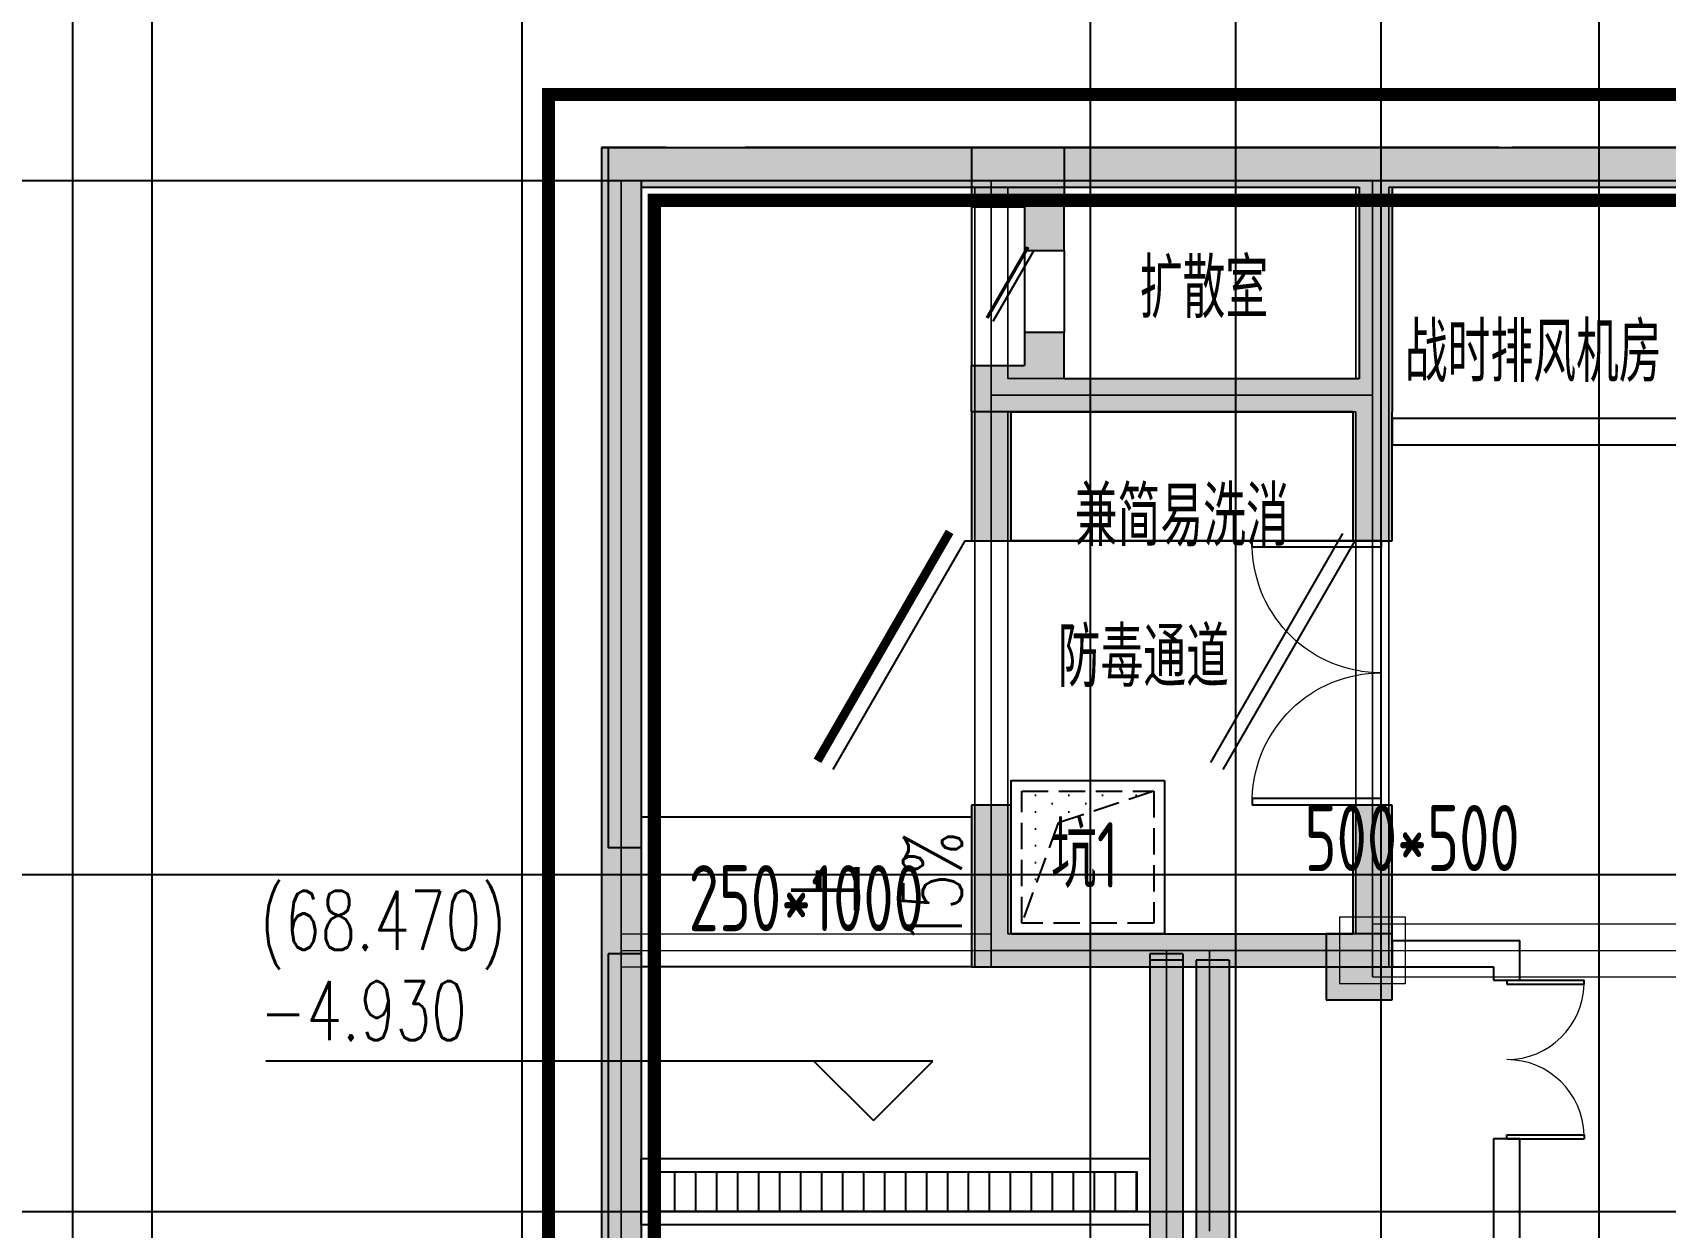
# Model space of a CAD drawing. Extents: x 369444 to 684549, y -549309 to 575337.
# Drawn here: x 474271 to 486624, y 462587 to 471625 of the extents above; entities that cross this region are included whole.
import ezdxf

# ---------------------------------------------------------------- set-up
doc = ezdxf.new("R2010")
doc.units = 0
doc.header["$LTSCALE"] = 1000
doc.header["$MEASUREMENT"] = 0
doc.linetypes.add('__DASH', pattern=[0.35, 0.25, -0.1])
doc.linetypes.add('DASH', pattern=[0.35, 0.25, -0.1])
for name, color, linetype, lineweight, true_color in [('-1-0-1', 7, 'Continuous', 0, 0xc0c0c0), ('-1-1-2', 7, 'Continuous', 0, 0xc0c0c0), ('-2-0-1', 1, 'Continuous', 0, 0xff0000), ('-2-1-2', 9, 'Continuous', 0, 0x808080), ('1-6-1', 7, 'Continuous', 0, 0x55ff55), ('1-6-2', 7, 'Continuous', 0, 0x55ff55), ('11-6-1', 2, 'Continuous', 0, 0xffff00), ('11-6-2', 2, 'Continuous', 0, 0xffff00), ('11-6-5', 2, 'Continuous', 0, 0xffff00), ('12-6-1', 4, 'Continuous', 0, 0x00ffff), ('12-6-2', 4, 'Continuous', 0, 0x00ffff), ('12-6-5', 4, 'Continuous', 0, 0x00ffff)]:
    doc.layers.add(name, color=color, linetype=linetype, lineweight=lineweight, true_color=true_color)
for name, color, linetype in [('1-标高箭头', 3, 'Continuous'), ('A-WALL-HATCH', 8, 'Continuous'), ('AIRD-PLUM', 122, 'Continuous'), ('COLUMN', 9, 'Continuous'), ('DIM_ELEV', 3, 'Continuous'), ('DOTE', 1, 'Continuous'), ('HS-A-轮廓线-地下室', 3, 'DASH'), ('PUB_HATCH', 8, 'Continuous'), ('WALL', 9, 'Continuous'), ('WINDOW', 4, 'Continuous'), ('二期轮廓线', 8, 'DASH'), ('填充', 8, 'Continuous'), ('排水', 61, 'Continuous'), ('文字', 2, 'Continuous'), ('防火分区线', 7, 'Continuous')]:
    doc.layers.add(name, color=color, linetype=linetype)
doc.styles.add('_TCH_DIM', font='SIMPLEX', dxfattribs={"bigfont": 'GBCBIG'})
doc.styles.add('yjkcad', font='yjkeng.shx', dxfattribs={"width": 0.7, "height": 250, "bigfont": 'yjkchn.shx'})
doc.styles.add('说明', font='TSSDENG', dxfattribs={"width": 0.7, "bigfont": 'HZTXT'})

# ---------------------------------------------------------------- blocks, each defined once
blk = doc.blocks.new('$DorLib2D$00000002')
for p, q in [((-0.5, 0), (-0.5, 0.4875)), ((-0.475, 0.4875), (-0.5, 0.4875)), ((-0.475, 0), (-0.475, 0.4875)), ((0.475, 0), (0.475, 0.4875)), ((0.475, 0.4875), (0.5, 0.4875)), ((0.5, 0), (0.5, 0.4875)), ((-0.5, 0), (-0.475, 0)), ((0.5, 0), (0.475, 0))]:
    blk.add_line(p, q)
at = {"lineweight": 13}
for centre, start, end in [((-0.4875, 0), 0, 88.53072), ((0.4875, 0), 91.46928, 180)]:
    blk.add_arc(centre, 0.4875, start, end, dxfattribs=at)
blk = doc.blocks.new('$DorLib2D$00000193')
at = {"color": 0}
blk.add_line((-0.5, 0.1), (0.366, 0.6), dxfattribs=at)
at = {"color": 0, "const_width": 0.0333}
blk.add_lwpolyline([(-0.5333, 0.1577), (0.3327, 0.6577)], dxfattribs=at)
blk = doc.blocks.new('$DorLib2D$00000182')
at = {"color": 0}
for p, q in [((-0.5267, 0.1129), (0.3394, 0.6129)), ((-0.5, 0.0667), (0.366, 0.5667))]:
    blk.add_line(p, q, dxfattribs=at)
blk = doc.blocks.new('$DorLib2D$00000192')
at = {"color": 0}
blk.add_line((-0.5, 0.125), (0.366, 0.625), dxfattribs=at)
at = {"color": 0, "const_width": 0.0417}
blk.add_lwpolyline([(-0.542, 0.197), (0.324, 0.697)], dxfattribs=at)
blk = doc.blocks.new('JSK1000')
at = {"layer": 'AIRD-PLUM'}
h = blk.add_hatch(dxfattribs=at)
h.set_pattern_fill('DOTS', color=8, scale=80, style=0)
h.set_pattern_definition([(0, (-20, -20), (63.5, 127), [0, -127])])
h.paths.add_polyline_path([(80, 1080), (80, 80), (321, 803), (1080, 1080)])
at = {"layer": 'AIRD-PLUM', "ltscale": 0.25}
blk.add_lwpolyline([(0, 0), (1160, 0), (1160, 1160), (0, 1160)], close=True, dxfattribs=at)
at = {"layer": 'AIRD-PLUM', "color": 8, "linetype": 'DASH', "ltscale": 0.8}
blk.add_lwpolyline([(80, 80), (1080, 80), (1080, 1080), (80, 1080)], close=True, dxfattribs=at)
blk.add_lwpolyline([(80, 80), (321, 803), (1080, 1080)], dxfattribs=at)
blk = doc.blocks.new('A$C69B9310D')
at = {"layer": 'AIRD-PLUM', "xscale": -1, "rotation": 90}
blk.add_blockref('JSK1000', (1160, 1160), dxfattribs=at)
at = {"layer": '文字', "style": '说明', "width": 0.7}
blk.add_text('坑1', height=495, dxfattribs=at).set_placement((302, 350))

msp = doc.modelspace()

# ---------------------------------------------------------------- hatches: boundary and pattern name
at = {"layer": 'A-WALL-HATCH'}
msp.add_hatch(color=256, dxfattribs=at).paths.add_polyline_path([(484558.7, 464307), (484558.7, 464807), (484058.7, 464807), (484058.7, 464307)])
at = {"layer": 'PUB_HATCH'}
for points in [[(478574.6, 470757), (478874.6, 470457), (484308.7, 470457), (484428.7, 470517), (484408.7, 470757)], [(478874.6, 470457), (478574.6, 470757), (478574.6, 455557), (478874.6, 455257)], [(481374.6, 470757), (481374.6, 470307), (482074.6, 470307), (482074.6, 470757)], [(484428.7, 470517), (484558.7, 470457), (592974.6, 470457), (593274.6, 470757), (484408.7, 470757)], [(484428.7, 470517), (484308.7, 470457), (484308.7, 469007), (484338.7, 468857), (484558.7, 468757), (484558.7, 470457)], [(481774.6, 470307), (481774.6, 469977), (482074.6, 469977), (482074.6, 470307)], [(482074.6, 469107), (482074.6, 469357), (481774.6, 469357), (481774.6, 469107)], [(481374.6, 468757), (482074.6, 469007), (482074.6, 469107), (481374.6, 469107)], [(484338.7, 468857), (484308.7, 469007), (482074.6, 469007), (481374.6, 468757), (484258.7, 468757)], [(484258.7, 468757), (484258.7, 467781.6), (484558.7, 467781.6), (484558.7, 468757), (484338.7, 468857)], [(481374.6, 468757), (481374.6, 467781.6), (481674.6, 467781.6), (481674.6, 468757)], [(481674.6, 464807), (481674.6, 465781.6), (481374.6, 465781.6), (481374.6, 464557)], [(484558.7, 464557), (484558.7, 465781.6), (484258.7, 465781.6), (484258.7, 464807)], [(481674.6, 464807), (481374.6, 464557), (484558.7, 464557), (484258.7, 464807)], [(482724.6, 464607), (482724.6, 449707), (482924.6, 449727), (482974.6, 449857), (482974.6, 464607)], [(483074.6, 464607), (483074.6, 459007), (483274.6, 459027), (483324.6, 459157), (483324.6, 464607)]]:
    msp.add_hatch(color=256, dxfattribs=at).paths.add_polyline_path(points)
at = {"layer": 'PUB_HATCH', "linetype": 'ByBlock'}
for points in [[(491474.6, 470507), (491474.6, 470756.6), (491724.6, 470756.6), (491724.6, 470757), (478624.5, 470757), (478874.5, 470507)], [(478874.5, 470507), (478624.5, 470757), (478624.5, 465457), (478874.5, 465457)], [(478624.5, 464657), (478624.5, 455507), (478874.5, 455257), (478874.5, 464657)]]:
    msp.add_hatch(color=256, dxfattribs=at).paths.add_polyline_path(points)
at = {"layer": '填充'}
h = msp.add_hatch(color=8, dxfattribs=at)
h.dxf.hatch_style = 1
h.paths.add_polyline_path([(507274.5, 462457), (507274.5, 462957), (506774.5, 462957), (506774.5, 462457)], flags=17)
h.paths.add_polyline_path([(500674.5, 462457), (500674.5, 462957), (500174.5, 462957), (500174.5, 462457)], flags=17)
h.paths.add_polyline_path([(497874.5, 462457), (497874.5, 462957), (497374.5, 462957), (497374.5, 462457)], flags=17)
h.paths.add_polyline_path([(510074.5, 462457), (510074.5, 462957), (509524.5, 462957), (509524.5, 462457)], flags=17)
h.paths.add_polyline_path([(509524.5, 460757), (509774.5, 460757), (509774.5, 461157), (509374.5, 461157), (509374.5, 460757)], flags=17)
h.paths.add_polyline_path([(497424.5, 460757), (497574.5, 460757), (497574.5, 461157), (497174.5, 461157), (497174.5, 460757)], flags=17)
h.paths.add_polyline_path([(512274.5, 467357), (510074.5, 467357), (510074.5, 465157), (510624.5, 465157), (510624.5, 464957), (509824.5, 464957), (509824.5, 467607), (512474.5, 467607), (512474.5, 464957), (511724.5, 464957), (511724.5, 465157), (512274.5, 465157)])
h.paths.add_polyline_path([(501674.5, 458107), (501124.5, 458107), (501124.5, 458357), (501674.5, 458357), (502074.5, 458357), (502074.5, 458107), (501924.5, 458107), (501924.5, 455207), (500174.5, 455207), (500174.5, 455457), (501674.5, 455457)])
h.paths.add_polyline_path([(514974.5, 467357), (514324.5, 467357), (514324.5, 467607), (515224.5, 467607), (515224.5, 465807), (514974.5, 465807)])
h.paths.add_polyline_path([(492624.5, 467557), (491974.5, 467557), (491974.5, 466007), (491724.5, 466007), (491724.5, 467807), (492624.5, 467807)])
h.paths.add_polyline_path([(507624.5, 450607), (506774.5, 450607), (506074.5, 450607), (506074.5, 450857), (506524.5, 450857), (506524.5, 454057), (506774.5, 454057), (506774.5, 450857), (507624.5, 450857)])
h.paths.add_polyline_path([(500174.5, 450607), (499324.5, 450607), (499324.5, 450857), (500174.5, 450857), (500174.5, 454057), (500424.5, 454057), (500424.5, 450857), (500874.5, 450857), (500874.5, 450607)])
h.paths.add_polyline_path([(505824.5, 458107), (505274.5, 458107), (505274.5, 455457), (506774.5, 455457), (506774.5, 455207), (505024.5, 455207), (505024.5, 458107), (504874.5, 458107), (504874.5, 458357), (505274.5, 458357), (505824.5, 458357)])
h.paths.add_polyline_path([(521349.5, 458907), (520874.5, 458907), (520874.5, 457157), (520624.5, 457157), (520624.5, 458907), (520524.5, 458907), (520524.5, 459157), (520874.5, 459157), (521349.5, 459157)])
h.paths.add_polyline_path([(517574.5, 450607), (517274.5, 450607), (516874.5, 450607), (516874.5, 450857), (517024.5, 450857), (517024.5, 454457), (517274.5, 454457), (517274.5, 450857), (517574.5, 450857)])
h.paths.add_polyline_path([(514174.5, 450607), (513149.5, 450607), (512374.5, 450607), (512374.5, 450857), (513124.5, 450857), (513124.5, 454557), (513424.5, 454557), (513424.5, 450857), (514174.5, 450857)])
h.paths.add_polyline_path([(489924.5, 456557), (489924.5, 455757), (487824.5, 455757), (487824.5, 456007), (489674.5, 456007), (489674.5, 456557)])
h.paths.add_polyline_path([(497624.5, 465157), (496874.5, 465157), (496874.5, 467557), (494674.5, 467557), (494674.5, 465357), (495224.5, 465357), (495224.5, 465157), (494474.5, 465157), (494474.5, 467807), (497124.5, 467807), (497124.5, 465407), (497624.5, 465407)])
h.paths.add_polyline_path([(509524.5, 458107), (509074.5, 458107), (509074.5, 458357), (509774.5, 458357), (509774.5, 455207), (509524.5, 455207)])
h.paths.add_polyline_path([(497874.5, 458107), (497424.5, 458107), (497424.5, 455207), (497174.5, 455207), (497174.5, 458357), (497874.5, 458357)])
h.paths.add_polyline_path([(489674.5, 450607), (489374.5, 450607), (489374.5, 450857), (489674.5, 450857), (489674.5, 454457), (489924.5, 454457), (489924.5, 450857), (490074.5, 450857), (490074.5, 450607)])
h.paths.add_polyline_path([(486074.5, 458907), (485589.5, 458907), (485589.5, 459157), (486074.5, 459157), (486424.5, 459157), (486424.5, 458907), (486324.5, 458907), (486324.5, 457157), (486074.5, 457157)])
h.paths.add_polyline_path([(523874.5, 449607), (523324.5, 449607), (523324.5, 449857), (523574.5, 449857), (523574.5, 454307), (523874.5, 454307)])
h.paths.add_polyline_path([(483624.5, 449607), (483074.5, 449607), (483074.5, 454307), (483374.5, 454307), (483374.5, 449857), (483624.5, 449857)])
h.paths.add_polyline_path([(515374.5, 458907), (514974.5, 458907), (514974.5, 462457), (514574.5, 462457), (514574.5, 462657), (515224.5, 462657), (515224.5, 459157), (515374.5, 459157)])
h.paths.add_polyline_path([(491974.5, 458907), (491574.5, 458907), (491574.5, 459157), (491724.5, 459157), (491724.5, 462657), (492424.5, 462657), (492424.5, 462457), (491974.5, 462457)])
h.paths.add_polyline_path([(520074.5, 450607), (519374.5, 450607), (519374.5, 450857), (520074.5, 450857), (520074.5, 453757), (520324.5, 453757), (520324.5, 450857), (520324.5, 449857), (520924.5, 449857), (520924.5, 449607), (520074.5, 449607)])
h.paths.add_polyline_path([(493824.5, 460257), (493824.5, 456757), (493524.5, 456757), (493524.5, 460257)])
h.paths.add_polyline_path([(487574.5, 450607), (486874.5, 450607), (486874.5, 449607), (486024.5, 449607), (486024.5, 449857), (486624.5, 449857), (486624.5, 450857), (486624.5, 453757), (486874.5, 453757), (486874.5, 450857), (487574.5, 450857)])
h.paths.add_polyline_path([(513424.5, 460257), (513424.5, 456757), (513124.5, 456757), (513124.5, 460257)])
h.paths.add_polyline_path([(509774.5, 450607), (509424.5, 450607), (509424.5, 450857), (509524.5, 450857), (509524.5, 454057), (509774.5, 454057), (509774.5, 450857), (509974.5, 450857), (509974.5, 450607)])
h.paths.add_polyline_path([(497524.5, 450607), (497174.5, 450607), (496974.5, 450607), (496974.5, 450857), (497174.5, 450857), (497174.5, 454057), (497424.5, 454057), (497424.5, 450857), (497524.5, 450857)])
h.paths.add_polyline_path([(523874.5, 455757), (523174.5, 455757), (523174.5, 456007), (523574.5, 456007), (523574.5, 458907), (523199.5, 458907), (523199.5, 459157), (523874.5, 459157)])
h.paths.add_polyline_path([(483774.5, 455757), (483074.5, 455757), (483074.5, 459157), (483759.5, 459157), (483759.5, 458907), (483374.5, 458907), (483374.5, 456007), (483774.5, 456007)])
h.paths.add_polyline_path([(517024.5, 458907), (516974.5, 458907), (516974.5, 459157), (517274.5, 459157), (517674.5, 459157), (517674.5, 458907), (517274.5, 458907), (517274.5, 458057), (517024.5, 458057)])
h.paths.add_polyline_path([(489974.5, 458907), (489924.5, 458907), (489924.5, 458057), (489674.5, 458057), (489674.5, 458907), (489274.5, 458907), (489274.5, 459157), (489674.5, 459157), (489974.5, 459157)])
h.paths.add_polyline_path([(519124.5, 455757), (517024.5, 455757), (517024.5, 456557), (517274.5, 456557), (517274.5, 456007), (519124.5, 456007)])
edge = h.paths.add_edge_path()
edge.add_line((497374.5, 465157), (497374.5, 465057))
edge.add_line((497374.5, 465057), (497624.5, 465057))
edge.add_line((497624.5, 465057), (497624.5, 465157))
edge.add_line((497424.5, 460757), (497424.5, 460007))
edge.add_line((497424.5, 460007), (495374.5, 460007))
edge.add_line((495374.5, 460007), (495374.5, 460257))
edge.add_line((495374.5, 460257), (497174.5, 460257))
edge.add_line((497174.5, 460257), (497174.5, 460757))
edge.add_line((509774.5, 460757), (509774.5, 460257))
edge.add_line((509774.5, 460257), (511574.5, 460257))
edge.add_line((511574.5, 460257), (511574.5, 460007))
edge.add_line((511574.5, 460007), (509524.5, 460007))
edge.add_line((509524.5, 460007), (509524.5, 460757))
h = msp.add_hatch(dxfattribs=at)
h.set_pattern_fill('ANSI31', color=256, scale=100, angle=765, style=0)
h.set_pattern_definition([(90, (-2725873.2, -17865426.33), (-158.75, 1e-13), [])])
h.paths.add_polyline_path([(482624.5, 462707), (478974.5, 462707), (478974.5, 463007), (482624.5, 463007)])

# ---------------------------------------------------------------- linework, layer by layer
at = {"layer": '-1-0-1', "color": 0}
for p in [(478724.4, 470507.1, -3600), (481524.3, 470507.1, -3600), (484408.3, 470507.1, -3600), (481524.3, 468882.2, -3600), (484408.3, 468882.2, -3600), (481524.3, 465781.8, -3600), (484408.3, 465781.8, -3600), (478724.4, 464682.2, -3600), (481524.3, 464682.2, -3600), (482848.9, 464682.2, -3600), (483174.3, 464682.2, -3600), (484408.3, 464682.2, -3600)]:
    msp.add_point(p, dxfattribs=at)
at = {"layer": '-1-1-2', "color": 0}
for p, q in [((478724.4, 470507.1, -3600), (478724.4, 470507.1)), ((481524.3, 470507.1, -3600), (481524.3, 470507.1)), ((484408.3, 470507.1, -3600), (484408.3, 470507.1)), ((481524.3, 468882.2, -3600), (481524.3, 468882.2)), ((484408.3, 468882.2, -3600), (484408.3, 468882.2)), ((481524.3, 465781.8, -3600), (481524.3, 465781.8)), ((484408.3, 465781.8, -3600), (484408.3, 465781.8)), ((478724.4, 464682.2, -3600), (478724.4, 464682.2)), ((481524.3, 464682.2, -3600), (481524.3, 464682.2)), ((482848.9, 464682.2, -3600), (482848.9, 464682.2)), ((483174.3, 464682.2, -3600), (483174.3, 464682.2)), ((484408.3, 464682.2, -3600), (484408.3, 464682.2))]:
    msp.add_line(p, q, dxfattribs=at)
at = {"layer": '-2-0-1', "color": 0}
for p, q in [((478724.4, 464682.2, -3600), (478724.4, 470507.1, -3600)), ((478724.4, 470507.1, -3600), (481524.3, 470507.1, -3600)), ((481524.3, 470507.1, -3600), (484408.3, 470507.1, -3600)), ((481524.3, 468882.2, -3600), (481524.3, 470507.1, -3600)), ((484408.3, 470507.1, -3600), (491874.3, 470507.1, -3600)), ((484408.3, 468882.2, -3600), (484408.3, 470507.1, -3600)), ((481524.3, 465781.8, -3600), (481524.3, 468882.2, -3600)), ((481524.3, 468882.2, -3600), (484408.3, 468882.2, -3600)), ((484408.3, 465781.8, -3600), (484408.3, 468882.2, -3600)), ((481524.3, 464682.2, -3600), (481524.3, 465781.8, -3600)), ((484408.3, 464682.2, -3600), (484408.3, 465781.8, -3600)), ((478724.4, 464682.2, -3600), (481524.3, 464682.2, -3600)), ((478724.4, 455307.1, -3600), (478724.4, 464682.2, -3600)), ((481524.3, 464682.2, -3600), (482848.9, 464682.2, -3600)), ((482848.9, 449706.9, -3600), (482848.9, 464682.2, -3600)), ((482848.9, 464682.2, -3600), (483174.3, 464682.2, -3600)), ((483174.3, 462556.9, -3600), (483174.3, 464682.2, -3600)), ((483174.3, 464682.2, -3600), (484408.3, 464682.2, -3600)), ((484408.3, 464682.2, -3600), (491874.3, 464682.2, -3600))]:
    msp.add_line(p, q, dxfattribs=at)
at = {"layer": '-2-1-2', "color": 0}
for p, q in [((478724.4, 464682.2), (478724.4, 470507.1)), ((478724.4, 470507.1), (481524.3, 470507.1)), ((481524.3, 470507.1), (484408.3, 470507.1)), ((481524.3, 468882.2), (481524.3, 470507.1)), ((484408.3, 470507.1), (491874.3, 470507.1)), ((484408.3, 468882.2), (484408.3, 470507.1)), ((481524.3, 465781.8), (481524.3, 468882.2)), ((481524.3, 468882.2), (484408.3, 468882.2)), ((484408.3, 465781.8), (484408.3, 468882.2)), ((481524.3, 464682.2), (481524.3, 465781.8)), ((484408.3, 464682.2), (484408.3, 465781.8)), ((478724.4, 464682.2), (481524.3, 464682.2)), ((478724.4, 455307.1), (478724.4, 464682.2)), ((481524.3, 464682.2), (482848.9, 464682.2)), ((482848.9, 449706.9), (482848.9, 464682.2)), ((482848.9, 464682.2), (483174.3, 464682.2)), ((483174.3, 462556.9), (483174.3, 464682.2)), ((483174.3, 464682.2), (484408.3, 464682.2)), ((484408.3, 464682.2), (491874.3, 464682.2))]:
    msp.add_line(p, q, dxfattribs=at)
at = {"color": 2}
for p, q in [((481374.6, 465690), (478874.6, 465690)), ((481374.6, 464557), (478874.6, 464557))]:
    msp.add_line(p, q, dxfattribs=at)
at = {"layer": '1-6-1', "color": 0}
for p, q in [((478574.4, 470757.1, -8700), (478574.4, 464682.2, -8700)), ((478574.4, 470757.1, -5100), (478574.4, 470757.1, -8700)), ((478574.4, 464682.2, -5100), (478574.4, 470757.1, -5100)), ((478574.4, 470757.1, -3600), (478574.4, 470757.1)), ((481524.3, 470757.1, -3600), (478574.4, 470757.1, -3600)), ((478574.4, 470757.1), (481524.3, 470757.1)), ((481524.3, 470757.1), (481524.3, 470757.1, -3600)), ((481524.3, 470757.1, -3600), (481524.3, 470757.1)), ((484408.3, 470757.1, -3600), (481524.3, 470757.1, -3600)), ((481524.3, 470757.1), (484408.3, 470757.1)), ((484408.3, 470757.1), (484408.3, 470757.1, -3600)), ((484408.3, 470757.1, -3600), (484408.3, 470757.1)), ((491874.3, 470757.1, -3600), (484408.3, 470757.1, -3600)), ((484408.3, 470757.1), (491874.3, 470757.1)), ((478874.4, 470457.1, -5100), (478874.4, 464682.2, -5100)), ((478874.4, 470457.1, -8700), (478874.4, 470457.1, -5100)), ((478874.4, 464682.2, -8700), (478874.4, 470457.1, -8700)), ((478874.4, 470457.1), (478874.4, 470457.1, -3600)), ((481399.3, 470457.1), (478874.4, 470457.1)), ((478874.4, 470457.1, -3600), (481399.3, 470457.1, -3600)), ((481399.3, 470457.1, -3600), (481399.3, 470457.1)), ((481399.3, 470457.1, -3600), (481399.3, 468882.2, -3600)), ((481399.3, 470457.1), (481399.3, 470457.1, -3600)), ((481399.3, 468882.2), (481399.3, 470457.1)), ((481649.3, 470457.1), (481649.3, 470457.1, -3600)), ((484283.3, 470457.1), (481649.3, 470457.1)), ((481649.3, 470457.1, -3600), (484283.3, 470457.1, -3600)), ((481649.3, 470457.1), (481649.3, 469007.2)), ((481649.3, 470457.1, -3600), (481649.3, 470457.1)), ((481649.3, 469007.2, -3600), (481649.3, 470457.1, -3600)), ((484283.3, 470457.1, -3600), (484283.3, 470457.1)), ((484283.3, 470457.1, -3600), (484283.3, 469007.2, -3600)), ((484283.3, 470457.1), (484283.3, 470457.1, -3600)), ((484283.3, 469007.2), (484283.3, 470457.1)), ((484533.3, 470457.1), (484533.3, 470457.1, -3600)), ((491874.3, 470457.1), (484533.3, 470457.1)), ((484533.3, 470457.1, -3600), (491874.3, 470457.1, -3600)), ((484533.3, 470457.1), (484533.3, 468882.2)), ((484533.3, 470457.1, -3600), (484533.3, 470457.1)), ((484533.3, 468882.2, -3600), (484533.3, 470457.1, -3600)), ((481649.3, 469007.2), (481649.3, 469007.2, -3600)), ((481649.3, 469007.2, -8700), (481649.3, 469007.2, -5100)), ((484283.3, 469007.2, -8700), (481649.3, 469007.2, -8700)), ((481649.3, 469007.2, -5100), (484283.3, 469007.2, -5100)), ((484283.3, 469007.2, -3600), (484283.3, 469007.2)), ((484283.3, 469007.2, -5100), (484283.3, 469007.2, -8700)), ((481399.3, 468882.2, -3600), (481399.3, 468882.2)), ((481399.3, 468882.2, -8700), (481399.3, 465781.8, -8700)), ((481399.3, 468882.2, -5100), (481399.3, 468882.2, -8700)), ((481399.3, 465781.8, -5100), (481399.3, 468882.2, -5100)), ((484533.3, 468882.2), (484533.3, 468882.2, -3600)), ((484533.3, 468882.2, -5100), (484533.3, 465781.8, -5100)), ((484533.3, 468882.2, -8700), (484533.3, 468882.2, -5100)), ((484533.3, 465781.8, -8700), (484533.3, 468882.2, -8700)), ((481649.3, 468757.2, -5100), (481649.3, 465781.8, -5100)), ((481649.3, 468757.2, -8700), (481649.3, 468757.2, -5100)), ((481649.3, 465781.8, -8700), (481649.3, 468757.2, -8700)), ((481649.3, 468757.2, -5100), (481649.3, 468757.2, -8700)), ((484283.3, 468757.2, -5100), (481649.3, 468757.2, -5100)), ((481649.3, 468757.2, -8700), (484283.3, 468757.2, -8700)), ((484283.3, 468757.2, -8700), (484283.3, 465781.8, -8700)), ((484283.3, 468757.2, -5100), (484283.3, 468757.2, -8700)), ((484283.3, 465781.8, -5100), (484283.3, 468757.2, -5100)), ((484283.3, 468757.2, -8700), (484283.3, 468757.2, -5100)), ((481399.3, 465781.8, -8700), (481399.3, 464557.2, -8700)), ((481399.3, 465781.8, -5100), (481399.3, 465781.8, -8700)), ((481399.3, 464557.2, -5100), (481399.3, 465781.8, -5100)), ((481399.3, 465781.8, -8700), (481399.3, 465781.8, -5100)), ((481649.3, 465781.8, -5100), (481649.3, 464807.2, -5100)), ((481649.3, 465781.8, -8700), (481649.3, 465781.8, -5100)), ((481649.3, 464807.2, -8700), (481649.3, 465781.8, -8700)), ((481649.3, 465781.8, -5100), (481649.3, 465781.8, -8700)), ((484283.3, 465781.8, -8700), (484283.3, 464807.2, -8700)), ((484283.3, 465781.8, -5100), (484283.3, 465781.8, -8700)), ((484283.3, 464807.2, -5100), (484283.3, 465781.8, -5100)), ((484283.3, 465781.8, -8700), (484283.3, 465781.8, -5100)), ((484533.3, 465781.8, -5100), (484533.3, 464557.2, -5100)), ((484533.3, 465781.8, -8700), (484533.3, 465781.8, -5100)), ((484533.3, 464557.2, -8700), (484533.3, 465781.8, -8700)), ((484533.3, 465781.8, -5100), (484533.3, 465781.8, -8700)), ((481649.3, 464807.2, -5100), (481649.3, 464807.2, -8700)), ((481649.3, 464807.2, -8700), (481649.3, 464807.2, -5100)), ((482848.9, 464807.2, -8700), (481649.3, 464807.2, -8700)), ((481649.3, 464807.2, -5100), (482848.9, 464807.2, -5100)), ((482848.9, 464807.2, -5100), (482848.9, 464807.2, -8700)), ((482848.9, 464807.2, -8700), (482848.9, 464807.2, -5100)), ((483174.3, 464807.2, -8700), (482848.9, 464807.2, -8700)), ((482848.9, 464807.2, -5100), (483174.3, 464807.2, -5100)), ((483174.3, 464807.2, -8700), (483174.3, 464807.2, -5100)), ((484283.3, 464807.2, -8700), (483174.3, 464807.2, -8700)), ((483174.3, 464807.2, -5100), (484283.3, 464807.2, -5100)), ((483174.3, 464807.2, -5100), (483174.3, 464807.2, -8700)), ((484283.3, 464807.2, -5100), (484283.3, 464807.2, -8700)), ((484283.3, 464807.2, -8700), (484283.3, 464807.2, -5100)), ((478574.4, 464682.2, -8700), (478574.4, 464682.2, -5100)), ((478574.4, 464682.2, -8700), (478574.4, 455556.1, -8700)), ((478574.4, 464682.2, -5100), (478574.4, 464682.2, -8700)), ((478574.4, 455556.1, -5100), (478574.4, 464682.2, -5100)), ((478874.4, 464682.2, -5100), (478874.4, 464682.2, -8700)), ((478874.4, 464682.2, -5100), (478874.4, 455307.1, -5100)), ((478874.4, 464682.2, -8700), (478874.4, 464682.2, -5100)), ((478874.4, 455307.1, -8700), (478874.4, 464682.2, -8700)), ((481399.3, 464557.2, -8700), (481399.3, 464557.2, -5100)), ((481399.3, 464557.2, -5100), (481399.3, 464557.2, -8700)), ((482723.9, 464557.2, -5100), (481399.3, 464557.2, -5100)), ((481399.3, 464557.2, -8700), (482723.9, 464557.2, -8700)), ((482723.9, 464557.2, -3600), (482723.9, 449706.9, -3600)), ((482723.9, 464557.2), (482723.9, 464557.2, -3600)), ((482723.9, 449706.9), (482723.9, 464557.2)), ((482723.9, 464557.2, -8700), (482723.9, 464557.2, -5100)), ((482973.9, 464557.2), (482973.9, 449856.9)), ((482973.9, 464557.2, -3600), (482973.9, 464557.2)), ((482973.9, 449856.9, -3600), (482973.9, 464557.2, -3600)), ((482973.9, 464557.2, -5100), (482973.9, 464557.2, -8700)), ((483073.3, 464557.2, -5100), (482973.9, 464557.2, -5100)), ((482973.9, 464557.2, -8700), (483073.3, 464557.2, -8700)), ((483073.3, 464557.2, -3600), (483073.3, 462556.9, -3600)), ((483073.3, 464557.2), (483073.3, 464557.2, -3600)), ((483073.3, 462556.9), (483073.3, 464557.2)), ((483073.3, 464557.2, -8700), (483073.3, 464557.2, -5100)), ((483323.3, 464557.2), (483323.3, 462556.9)), ((483323.3, 464557.2, -3600), (483323.3, 464557.2)), ((483323.3, 462556.9, -3600), (483323.3, 464557.2, -3600)), ((483323.3, 464557.2, -5100), (483323.3, 464557.2, -8700)), ((484533.3, 464557.2, -5100), (483323.3, 464557.2, -5100)), ((483323.3, 464557.2, -8700), (484533.3, 464557.2, -8700)), ((484533.3, 464557.2, -8700), (484533.3, 464557.2, -5100)), ((484533.3, 464557.2, -5100), (484533.3, 464557.2, -8700))]:
    msp.add_line(p, q, dxfattribs=at)
at = {"layer": '1-6-2', "color": 0}
for p, q in [((478724.4, 470507.1, -5100), (478724.4, 464682.2, -5100)), ((478724.4, 470507.1, -8700), (478724.4, 470507.1, -5100)), ((478724.4, 464682.2, -8700), (478724.4, 470507.1, -8700)), ((478724.4, 470507.1), (478724.4, 470507.1, -3600)), ((481524.3, 470507.1), (478724.4, 470507.1)), ((478724.4, 470507.1, -3600), (481524.3, 470507.1, -3600)), ((481524.3, 470507.1, -3600), (481524.3, 470507.1)), ((481524.3, 470507.1), (481524.3, 470507.1, -3600)), ((484408.3, 470507.1), (481524.3, 470507.1)), ((481524.3, 470507.1, -3600), (484408.3, 470507.1, -3600)), ((481524.3, 470507.1), (481524.3, 468882.2)), ((481524.3, 470507.1, -3600), (481524.3, 470507.1)), ((481524.3, 468882.2, -3600), (481524.3, 470507.1, -3600)), ((484408.3, 470507.1, -3600), (484408.3, 470507.1)), ((484408.3, 470507.1), (484408.3, 470507.1, -3600)), ((491874.3, 470507.1), (484408.3, 470507.1)), ((484408.3, 470507.1, -3600), (491874.3, 470507.1, -3600)), ((484408.3, 470507.1), (484408.3, 468882.2)), ((484408.3, 470507.1, -3600), (484408.3, 470507.1)), ((484408.3, 468882.2, -3600), (484408.3, 470507.1, -3600)), ((481524.3, 468882.2), (481524.3, 468882.2, -3600)), ((481524.3, 468882.2, -5100), (481524.3, 465781.8, -5100)), ((481524.3, 468882.2, -8700), (481524.3, 468882.2, -5100)), ((481524.3, 465781.8, -8700), (481524.3, 468882.2, -8700)), ((481524.3, 468882.2, -5100), (481524.3, 468882.2, -8700)), ((484408.3, 468882.2, -5100), (481524.3, 468882.2, -5100)), ((481524.3, 468882.2, -8700), (484408.3, 468882.2, -8700)), ((484408.3, 468882.2), (484408.3, 468882.2, -3600)), ((484408.3, 468882.2, -5100), (484408.3, 465781.8, -5100)), ((484408.3, 468882.2, -8700), (484408.3, 468882.2, -5100)), ((484408.3, 465781.8, -8700), (484408.3, 468882.2, -8700)), ((484408.3, 468882.2, -8700), (484408.3, 468882.2, -5100)), ((481524.3, 465781.8, -5100), (481524.3, 464682.2, -5100)), ((481524.3, 465781.8, -8700), (481524.3, 465781.8, -5100)), ((481524.3, 464682.2, -8700), (481524.3, 465781.8, -8700)), ((481524.3, 465781.8, -5100), (481524.3, 465781.8, -8700)), ((484408.3, 465781.8, -5100), (484408.3, 464682.2, -5100)), ((484408.3, 465781.8, -8700), (484408.3, 465781.8, -5100)), ((484408.3, 464682.2, -8700), (484408.3, 465781.8, -8700)), ((484408.3, 465781.8, -5100), (484408.3, 465781.8, -8700)), ((478724.4, 464682.2, -5100), (478724.4, 464682.2, -8700)), ((478724.4, 464682.2, -5100), (478724.4, 455307.1, -5100)), ((478724.4, 464682.2, -8700), (478724.4, 464682.2, -5100)), ((478724.4, 455307.1, -8700), (478724.4, 464682.2, -8700)), ((481524.3, 464682.2, -5100), (481524.3, 464682.2, -8700)), ((481524.3, 464682.2, -5100), (481524.3, 464682.2, -8700)), ((482848.9, 464682.2, -5100), (481524.3, 464682.2, -5100)), ((481524.3, 464682.2, -8700), (482848.9, 464682.2, -8700)), ((482848.9, 464682.2), (482848.9, 449706.9)), ((482848.9, 464682.2, -3600), (482848.9, 464682.2)), ((482848.9, 449706.9, -3600), (482848.9, 464682.2, -3600)), ((482848.9, 464682.2, -8700), (482848.9, 464682.2, -5100)), ((482848.9, 464682.2, -5100), (482848.9, 464682.2, -8700)), ((483174.3, 464682.2, -5100), (482848.9, 464682.2, -5100)), ((482848.9, 464682.2, -8700), (483174.3, 464682.2, -8700)), ((483174.3, 464682.2), (483174.3, 462556.9)), ((483174.3, 464682.2, -3600), (483174.3, 464682.2)), ((483174.3, 462556.9, -3600), (483174.3, 464682.2, -3600)), ((483174.3, 464682.2, -5100), (483174.3, 464682.2, -8700)), ((484408.3, 464682.2, -5100), (483174.3, 464682.2, -5100)), ((483174.3, 464682.2, -8700), (484408.3, 464682.2, -8700)), ((483174.3, 464682.2, -8700), (483174.3, 464682.2, -5100)), ((484408.3, 464682.2, -8700), (484408.3, 464682.2, -5100)), ((484408.3, 464682.2, -5100), (484408.3, 464682.2, -8700))]:
    msp.add_line(p, q, dxfattribs=at)
at = {"layer": '1-标高箭头', "lineweight": -2}
msp.add_lwpolyline([(480699, 465690, 0, 0, 0), (480699, 465007, 120, 0, 0), (480699, 464557, 0, 0, 0)], format="xyseb", dxfattribs=at)
at = {"layer": '11-6-1', "color": 0}
for p, q in [((484158.3, 464932.2), (484158.3, 464432.2)), ((484658.3, 464932.2), (484158.3, 464932.2)), ((484158.3, 464932.2, -3600), (484158.3, 464432.2, -3600)), ((484658.3, 464932.2, -3600), (484158.3, 464932.2, -3600)), ((484158.3, 464932.2, -3600), (484158.3, 464932.2)), ((484658.3, 464432.2), (484658.3, 464932.2)), ((484658.3, 464432.2, -3600), (484658.3, 464932.2, -3600)), ((484658.3, 464932.2, -3600), (484658.3, 464932.2)), ((484158.3, 464432.2), (484658.3, 464432.2)), ((484158.3, 464432.2, -3600), (484658.3, 464432.2, -3600)), ((484158.3, 464432.2, -3600), (484158.3, 464432.2)), ((484658.3, 464432.2, -3600), (484658.3, 464432.2))]:
    msp.add_line(p, q, dxfattribs=at)
at = {"layer": '11-6-2', "color": 0}
msp.add_line((484408.3, 464682.2, -3600), (484408.3, 464682.2), dxfattribs=at)
at = {"layer": '12-6-1', "color": 0}
for p, q in [((484408.3, 464882.2), (484408.3, 464482.2)), ((484408.3, 464882.2, -800), (484408.3, 464882.2)), ((484408.3, 464482.2, -800), (484408.3, 464882.2, -800)), ((484408.3, 464882.2), (491874.3, 464882.2)), ((484408.3, 464882.2, -800), (491874.3, 464882.2, -800)), ((478724.4, 464807.2), (478724.4, 464557.2)), ((478724.4, 464807.2, -1000), (478724.4, 464807.2)), ((478724.4, 464557.2, -1000), (478724.4, 464807.2, -1000)), ((478724.4, 464807.2), (481524.3, 464807.2)), ((478724.4, 464807.2, -1000), (481524.3, 464807.2, -1000)), ((481524.3, 464807.2), (481524.3, 464557.2)), ((481524.3, 464807.2, -1000), (481524.3, 464807.2)), ((481524.3, 464557.2, -1000), (481524.3, 464807.2, -1000)), ((478724.4, 464557.2), (478724.4, 464557.2, -1000)), ((478724.4, 464557.2), (481524.3, 464557.2)), ((478724.4, 464557.2, -1000), (481524.3, 464557.2, -1000)), ((481524.3, 464557.2), (481524.3, 464557.2, -1000)), ((484408.3, 464482.2), (484408.3, 464482.2, -800)), ((484408.3, 464482.2), (491874.3, 464482.2)), ((484408.3, 464482.2, -800), (491874.3, 464482.2, -800))]:
    msp.add_line(p, q, dxfattribs=at)
at = {"layer": '12-6-2', "color": 0}
for p, q in [((478724.4, 464682.2), (481524.3, 464682.2)), ((484408.3, 464682.2), (491874.3, 464682.2))]:
    msp.add_line(p, q, dxfattribs=at)
at = {"layer": 'COLUMN', "color": 8}
for p, q in [((484558.7, 464807), (484058.7, 464807)), ((484058.7, 464807), (484058.7, 464307)), ((484558.7, 464307), (484558.7, 464807)), ((484058.7, 464307), (484558.7, 464307))]:
    msp.add_line(p, q, dxfattribs=at)
at = {"layer": 'DIM_ELEV'}
for p, q in [((481082, 463845.2), (476035.8, 463845.2)), ((480632, 463395.2), (480182, 463845.2)), ((480632, 463395.2), (481082, 463845.2))]:
    msp.add_line(p, q, dxfattribs=at)
at = {"layer": 'DOTE', "color": 8}
for p, q in [((474574.5, 59364.2), (474574.5, 476704.8)), ((475174.5, 59364.2), (475174.5, 476704.8)), ((477974.5, 261807), (477974.5, 476704.8)), ((482274.5, 59364.2), (482274.5, 476704.8)), ((483374.5, 59364.2), (483374.5, 476704.8)), ((484474.5, 261807), (484474.5, 476704.8)), ((486124.5, 261807), (486124.5, 476704.8))]:
    msp.add_line(p, q, dxfattribs=at)
at = {"layer": 'DOTE', "color": 8, "lineweight": -2}
for p, q in [((377844.4, 470507), (624570.9, 470507)), ((377844.4, 465257), (624570.9, 465257)), ((377844.4, 462707), (624570.9, 462707))]:
    msp.add_line(p, q, dxfattribs=at)
at = {"layer": 'DOTE', "ltscale": 6}
msp.add_line((481324.6, 467781.6), (484558.7, 467781.6, -54.2), dxfattribs=at)
msp.add_lwpolyline([(481674.6, 468757), (484258.7, 468757), (484258.7, 467781.6), (481674.6, 467781.6)], close=True, dxfattribs=at)
at = {"layer": 'HS-A-轮廓线-地下室', "lineweight": -2, "ltscale": 8}
msp.add_lwpolyline([(592974.5, 470757), (537864.5, 470756.9), (478574.5, 470756.9), (478574.5, 455557), (459624.8, 455556.9)], dxfattribs=at)
at = {"layer": 'WALL'}
for p, q in [((478574.6, 470757), (484408.7, 470757)), ((478574.6, 470757), (478574.6, 455557)), ((481374.6, 470757), (481374.6, 470307)), ((482074.6, 470757), (481374.6, 470757)), ((482074.6, 470757), (482074.6, 470307)), ((484408.7, 470757), (593274.6, 470757)), ((478874.6, 470457), (484308.7, 470457)), ((478874.6, 470457), (478874.6, 455257)), ((484308.7, 470457), (484308.7, 469007)), ((484558.7, 470457), (592974.6, 470457)), ((484558.7, 470457), (484558.7, 468757)), ((481374.6, 470307), (481774.6, 470307)), ((481774.6, 470307), (481774.6, 469977)), ((482074.6, 469977), (482074.6, 470307)), ((481774.6, 469977), (482074.6, 469977)), ((482074.6, 469357), (481774.6, 469357)), ((481774.6, 469357), (481774.6, 469107)), ((482074.6, 469107), (482074.6, 469357)), ((481374.6, 468757), (481374.6, 469107)), ((481374.6, 469107), (481774.6, 469107)), ((482074.6, 469007), (482074.6, 469107)), ((484308.7, 469007), (482074.6, 469007)), ((481374.6, 468757), (481374.6, 467781.6)), ((481674.6, 468757), (481374.6, 468757)), ((484258.7, 468757), (481374.6, 468757)), ((481674.6, 467781.6), (481674.6, 468757)), ((484258.7, 468757), (484258.7, 467781.6)), ((484558.7, 467781.6), (484558.7, 468757)), ((487174.6, 468707), (484558.7, 468707)), ((484558.7, 468707), (484558.7, 468507)), ((484558.7, 468507), (487174.6, 468507)), ((481374.6, 467781.6), (481674.6, 467781.6)), ((484258.7, 467781.6), (484558.7, 467781.6)), ((481674.6, 465781.6), (481374.6, 465781.6)), ((481374.6, 465781.6), (481374.6, 464557)), ((481674.6, 464807), (481674.6, 465781.6)), ((484558.7, 465781.6), (484258.7, 465781.6)), ((484258.7, 465781.6), (484258.7, 464807)), ((484558.7, 464557), (484558.7, 465781.6)), ((481674.6, 464807), (484258.7, 464807)), ((484558.7, 464757), (485524.6, 464757)), ((484558.7, 464757), (484558.7, 464557)), ((485524.6, 464455.8), (485524.6, 464757)), ((482724.5, 464657), (482724.5, 444806.9)), ((482974.5, 464657), (482724.5, 464657)), ((482724.6, 464607), (482724.6, 449707)), ((482974.6, 464607), (482724.6, 464607)), ((482974.5, 464657), (482974.5, 444806.9)), ((482974.6, 464607), (482974.6, 449857)), ((483074.6, 464607), (483074.6, 459007)), ((483324.6, 464607), (483074.6, 464607)), ((483324.6, 464607), (483324.6, 459157)), ((481374.6, 464557), (484558.7, 464557)), ((484558.7, 464557), (485324.6, 464557)), ((485324.6, 464557), (485324.6, 464455.8)), ((485324.6, 464455.8), (485524.6, 464455.8)), ((485524.6, 463255.8), (485324.6, 463255.8)), ((485324.6, 463255.8), (485324.6, 459207)), ((485524.6, 459207), (485524.6, 463255.8))]:
    msp.add_line(p, q, dxfattribs=at)
at = {"layer": 'WALL', "linetype": 'ByBlock'}
for p, q in [((478624.5, 470757), (491724.6, 470757)), ((478624.5, 470757), (478624.5, 465457)), ((478874.5, 470507), (491474.6, 470507)), ((478874.5, 470507), (478874.5, 465457)), ((478874.5, 465457), (478624.5, 465457)), ((478624.5, 464657), (478624.5, 455507)), ((478874.5, 464657), (478624.5, 464657)), ((478874.5, 464657), (478874.5, 455257))]:
    msp.add_line(p, q, dxfattribs=at)
at = {"layer": 'WINDOW'}
msp.add_line((481374.6, 470307), (481374.6, 469107), dxfattribs=at)
at = {"layer": 'WINDOW', "color": 0}
for p, q in [((481774.6, 469977, 193.3), (481774.6, 469357, 193.3)), ((482074.6, 469977, 193.3), (482074.6, 469357, 193.3))]:
    msp.add_line(p, q, dxfattribs=at)
at = {"layer": '二期轮廓线', "ltscale": 6}
msp.add_lwpolyline([(592974.6, 470757), (537864.7, 470756.9), (478574.7, 470756.9), (478574.6, 455557), (459624.9, 455556.9)], dxfattribs=at)
at = {"layer": '排水'}
for points in [[(482724.5, 462607), (478874.5, 462607), (478874.5, 463107), (482724.5, 463107), (482724.5, 462607)], [(482624.5, 462707), (478974.5, 462707), (478974.5, 463007), (482624.5, 463007), (482624.5, 462707)]]:
    msp.add_lwpolyline(points, dxfattribs=at)
at = {"layer": '防火分区线', "linetype": '__DASH', "lineweight": -2, "ltscale": 8, "const_width": 100}
for points in [[(478324.6, 444407), (478324.6, 455157), (478174.5, 455157), (478174.5, 471156.9), (538264.5, 471156.9)], [(505574.5, 458656.7), (501424.5, 458656.7), (501424.5, 455806.7), (499874.5, 455806.7), (499874.5, 455742.6), (497724.6, 455742.7), (497724.6, 457842.7), (499674.6, 457842.7), (499674.6, 460642.8), (500974.6, 460642.8), (500974.6, 468042.7), (491474.5, 468042.8), (491474.5, 458792.7), (490174.6, 458792.7), (490174.6, 459442.7), (482824.6, 459442.7), (482824.6, 445207), (479124.6, 445207), (479124.6, 455957), (478974.5, 455957), (478974.5, 470356.9), (537464.5, 470356.9)]]:
    msp.add_lwpolyline(points, dxfattribs=at)

# ---------------------------------------------------------------- block references
at = {"layer": 'WINDOW', "color": 0, "xscale": -619.9999999999999, "yscale": 619.9999999999999, "zscale": 620, "rotation": 89.99999052880425}
msp.add_blockref('$DorLib2D$00000192', (481924.6, 469667), dxfattribs=at)
at = {"layer": 'WINDOW'}
for name, p, xscale, yscale, zscale, rotation in [('$DorLib2D$00000193', (481524.6, 466781.6), -2000, 2000, 2000, 89.99999989338232), ('$DorLib2D$00000182', (484408.7, 466781.6), -2000, 2000, 2000, 89.99999989338232), ('$DorLib2D$00000002', (484473.7, 466781.6), -2000, 2000, 2000, 90), ('$DorLib2D$00000002', (485424.6, 463855.8), 1200, 1200, 1200, 270)]:
    msp.add_blockref(name, p, dxfattribs=dict(at, xscale=xscale, yscale=yscale, zscale=zscale, rotation=rotation))
at = {"layer": '填充'}
msp.add_blockref('A$C69B9310D', (481674.6, 464807), dxfattribs=at)

# ---------------------------------------------------------------- texts
at = {"color": 2, "style": '_TCH_DIM'}
for s, p in [('扩散室', (482648.1, 469465.5, 193.3)), ('兼简易洗消', (482155.6, 467740.1, 193.3)), ('防毒通道', (482026.6, 466675.1, 193.3))]:
    msp.add_text(s, height=450, dxfattribs=at).set_placement(p)
msp.add_text('战时排风机房', height=450, rotation=360, dxfattribs=at).set_placement((484652.7, 468981.5, -7960.9))
at = {"layer": '1-标高箭头', "color": 7, "style": '_TCH_DIM', "width": 0.705882}
msp.add_text('15%%%', height=446.25, rotation=90, dxfattribs=at).set_placement((481302.7, 464718.5))
at = {"layer": '1-标高箭头', "color": 7, "style": '_TCH_DIM'}
msp.add_text('上', height=506.4, rotation=90, dxfattribs=at).set_placement((480558.2, 464967.1))
at = {"layer": '11-6-5', "color": 0, "insert": (484708.3, 465282.2, -3600), "char_height": 500, "attachment_point": 8, "style": 'yjkcad'}
msp.add_mtext('500*500', dxfattribs=at)
at = {"layer": '12-6-5', "color": 0, "insert": (480124.3, 464827.2), "char_height": 500, "attachment_point": 8, "style": 'yjkcad'}
msp.add_mtext('250*1000', dxfattribs=at)
at = {"layer": 'DIM_ELEV', "color": 7, "style": '_TCH_DIM', "width": 0.705882}
for s, p in [('(68.470)', (475990.8, 464685.2)), ('-4.930', (475990.8, 464002.7))]:
    msp.add_text(s, height=446.25, dxfattribs=at).set_placement(p)

doc.saveas('drawing.dxf')
